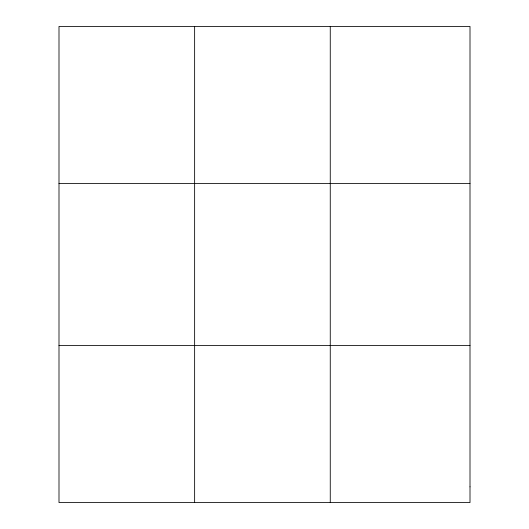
<?xml version="1.0" encoding="UTF-8"?>
<svg xmlns="http://www.w3.org/2000/svg" width="529" height="529" viewBox="0 0 529 529"><rect width="100%" height="100%" fill="white"/><g stroke="black" fill="none" stroke-linecap="round" stroke-linejoin="round"><path stroke-width="0.79" d="M194.632 26.45L194.632 502.55M330.261 26.45L330.261 502.55M58.997 183.563L470.003 183.563M58.997 345.437L470.003 345.437M470.003 486.839L470.003 502.55L58.997 502.55L58.997 26.45L470.003 26.45L470.003 486.839"/></g></svg>
